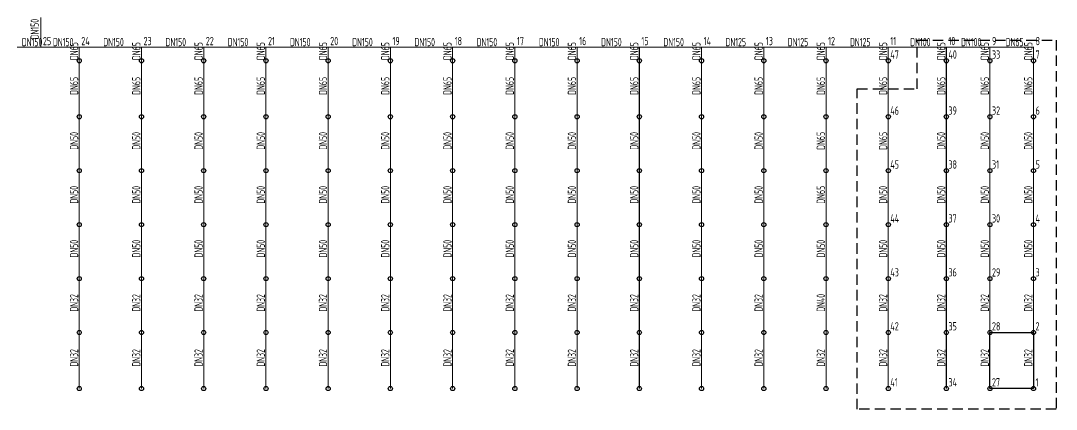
# Model space of a CAD drawing. Header units: millimetres. Extents: x 1622973 to 1895519, y 1781123 to 1975454.
# Drawn here: x 1759650 to 1809572, y 1869879 to 1888610 of the extents above; entities that cross this region are included whole.
import ezdxf

# ---------------------------------------------------------------- set-up
doc = ezdxf.new("R2010")
doc.units = ezdxf.units.MM
doc.header["$LTSCALE"] = 1000
doc.linetypes.add('DASHED', pattern=[0.75, 0.5, -0.25])
doc.layers.get('0').update_dxf_attribs({"linetype": 'CONTINUOUS'})
for name, color, linetype in [('CALC_TEXT', 7, 'CONTINUOUS'), ('EQUIP_喷头', 7, 'CONTINUOUS'), ('PIPE-喷淋', 6, 'CONTINUOUS'), ('S-J_配件', 31, 'CONTINUOUS'), ('TEXT_喷淋', 7, 'CONTINUOUS')]:
    doc.layers.add(name, color=color, linetype=linetype)
doc.layers.add('DIM_MODI', color=6, linetype='CONTINUOUS', plot=False)
doc.styles.add('_TWT_DIM', font='GBENOR', dxfattribs={"width": 0.8, "height": 4, "bigfont": 'GBCBIG'})
doc.styles.add('_TWT_PIPEDN', font='GBENOR', dxfattribs={"width": 0.8, "height": 4, "bigfont": 'GBCBIG'})

# ---------------------------------------------------------------- blocks, each defined once
blk = doc.blocks.new('$TwtSys$00000125')
blk.add_circle((0, 0, 0), 1)

msp = doc.modelspace()

# ---------------------------------------------------------------- hatches: boundary and pattern name
at = {"layer": 'PIPE-喷淋'}
for points in [[(1808472, 1887329), (1808497, 1887329), (1808497, 1887354)], [(1808472, 1887329), (1808472, 1887354), (1808497, 1887354)]]:
    msp.add_hatch(color=256, dxfattribs=at).paths.add_polyline_path(points)

# ---------------------------------------------------------------- linework, layer by layer
at = {"layer": 'DIM_MODI', "linetype": 'DASHED'}
msp.add_lwpolyline([(1799972, 1869879), (1799972, 1885329), (1802872, 1885329), (1802872, 1887679), (1809572, 1887679), (1809572, 1869879)], close=True, dxfattribs=at)
at = {"layer": 'PIPE-喷淋', "const_width": 50}
for points in [[(1760622, 1888768), (1760622, 1887329)], [(1760622, 1887329), (1759472, 1887329)], [(1762472, 1887329), (1760622, 1887329)], [(1762472, 1886679), (1762472, 1887329)], [(1765472, 1887329), (1762472, 1887329)], [(1765472, 1886679), (1765472, 1887329)], [(1768472, 1887329), (1765472, 1887329)], [(1768472, 1886679), (1768472, 1887329)], [(1771472, 1887329), (1768472, 1887329)], [(1771472, 1886679), (1771472, 1887329)], [(1774472, 1887329), (1771472, 1887329)], [(1774472, 1886679), (1774472, 1887329)], [(1777472, 1887329), (1774472, 1887329)], [(1777472, 1886679), (1777472, 1887329)], [(1780472, 1887329), (1777472, 1887329)], [(1780472, 1886679), (1780472, 1887329)], [(1783472, 1887329), (1780472, 1887329)], [(1783472, 1886679), (1783472, 1887329)], [(1786472, 1887329), (1783472, 1887329)], [(1786472, 1886679), (1786472, 1887329)], [(1789472, 1887329), (1786472, 1887329)], [(1789472, 1886679), (1789472, 1887329)], [(1792472, 1887329), (1789472, 1887329)], [(1792472, 1886679), (1792472, 1887329)], [(1795472, 1887329), (1792472, 1887329)], [(1795472, 1886679), (1795472, 1887329)], [(1798472, 1887329), (1795472, 1887329)], [(1798472, 1886679), (1798472, 1887329)], [(1801472, 1887329), (1798472, 1887329)], [(1801472, 1886679), (1801472, 1887329)], [(1804272, 1887329), (1801472, 1887329)], [(1804272, 1886679), (1804272, 1887329)], [(1806372, 1887329), (1804272, 1887329)], [(1806372, 1886679), (1806372, 1887329)], [(1808472, 1887329), (1806372, 1887329)], [(1808472, 1886679), (1808472, 1887329)], [(1762472, 1883979), (1762472, 1886679)], [(1765472, 1883979), (1765472, 1886679)], [(1768472, 1883979), (1768472, 1886679)], [(1771472, 1883979), (1771472, 1886679)], [(1774472, 1883979), (1774472, 1886679)], [(1777472, 1883979), (1777472, 1886679)], [(1780472, 1883979), (1780472, 1886679)], [(1783472, 1883979), (1783472, 1886679)], [(1786472, 1883979), (1786472, 1886679)], [(1789472, 1883979), (1789472, 1886679)], [(1792472, 1883979), (1792472, 1886679)], [(1795472, 1883979), (1795472, 1886679)], [(1798472, 1883979), (1798472, 1886679)], [(1801472, 1883979), (1801472, 1886679)], [(1804272, 1883979), (1804272, 1886679)], [(1806372, 1883979), (1806372, 1886679)], [(1808472, 1883979), (1808472, 1886679)], [(1762472, 1881379), (1762472, 1883979)], [(1765472, 1881379), (1765472, 1883979)], [(1768472, 1881379), (1768472, 1883979)], [(1771472, 1881379), (1771472, 1883979)], [(1774472, 1881379), (1774472, 1883979)], [(1777472, 1881379), (1777472, 1883979)], [(1780472, 1881379), (1780472, 1883979)], [(1783472, 1881379), (1783472, 1883979)], [(1786472, 1881379), (1786472, 1883979)], [(1789472, 1881379), (1789472, 1883979)], [(1792472, 1881379), (1792472, 1883979)], [(1795472, 1881379), (1795472, 1883979)], [(1798472, 1881379), (1798472, 1883979)], [(1801472, 1881379), (1801472, 1883979)], [(1804272, 1881379), (1804272, 1883979)], [(1806372, 1881379), (1806372, 1883979)], [(1808472, 1881379), (1808472, 1883979)], [(1762472, 1878779), (1762472, 1881379)], [(1765472, 1878779), (1765472, 1881379)], [(1768472, 1878779), (1768472, 1881379)], [(1771472, 1878779), (1771472, 1881379)], [(1774472, 1878779), (1774472, 1881379)], [(1777472, 1878779), (1777472, 1881379)], [(1780472, 1878779), (1780472, 1881379)], [(1783472, 1878779), (1783472, 1881379)], [(1786472, 1878779), (1786472, 1881379)], [(1789472, 1878779), (1789472, 1881379)], [(1792472, 1878779), (1792472, 1881379)], [(1795472, 1878779), (1795472, 1881379)], [(1798472, 1878779), (1798472, 1881379)], [(1801472, 1878779), (1801472, 1881379)], [(1804272, 1878779), (1804272, 1881379)], [(1806372, 1878779), (1806372, 1881379)], [(1808472, 1878779), (1808472, 1881379)], [(1762472, 1876179), (1762472, 1878779)], [(1765472, 1876179), (1765472, 1878779)], [(1768472, 1876179), (1768472, 1878779)], [(1771472, 1876179), (1771472, 1878779)], [(1774472, 1876179), (1774472, 1878779)], [(1777472, 1876179), (1777472, 1878779)], [(1780472, 1876179), (1780472, 1878779)], [(1783472, 1876179), (1783472, 1878779)], [(1786472, 1876179), (1786472, 1878779)], [(1789472, 1876179), (1789472, 1878779)], [(1792472, 1876179), (1792472, 1878779)], [(1795472, 1876179), (1795472, 1878779)], [(1798472, 1876179), (1798472, 1878779)], [(1801472, 1876179), (1801472, 1878779)], [(1804272, 1876179), (1804272, 1878779)], [(1806372, 1876179), (1806372, 1878779)], [(1808472, 1876179), (1808472, 1878779)], [(1762472, 1873579), (1762472, 1876179)], [(1765472, 1873579), (1765472, 1876179)], [(1768472, 1873579), (1768472, 1876179)], [(1771472, 1873579), (1771472, 1876179)], [(1774472, 1873579), (1774472, 1876179)], [(1777472, 1873579), (1777472, 1876179)], [(1780472, 1873579), (1780472, 1876179)], [(1783472, 1873579), (1783472, 1876179)], [(1786472, 1873579), (1786472, 1876179)], [(1789472, 1873579), (1789472, 1876179)], [(1792472, 1873579), (1792472, 1876179)], [(1795472, 1873579), (1795472, 1876179)], [(1798472, 1873579), (1798472, 1876179)], [(1801472, 1873579), (1801472, 1876179)], [(1804272, 1873579), (1804272, 1876179)], [(1806372, 1873579), (1806372, 1876179)], [(1808472, 1873579), (1808472, 1876179)], [(1762472, 1870879), (1762472, 1873579)], [(1765472, 1870879), (1765472, 1873579)], [(1768472, 1870879), (1768472, 1873579)], [(1771472, 1870879), (1771472, 1873579)], [(1774472, 1870879), (1774472, 1873579)], [(1777472, 1870879), (1777472, 1873579)], [(1780472, 1870879), (1780472, 1873579)], [(1783472, 1870879), (1783472, 1873579)], [(1786472, 1870879), (1786472, 1873579)], [(1789472, 1870879), (1789472, 1873579)], [(1792472, 1870879), (1792472, 1873579)], [(1795472, 1870879), (1795472, 1873579)], [(1798472, 1870879), (1798472, 1873579)], [(1801472, 1870879), (1801472, 1873579)], [(1804272, 1870879), (1804272, 1873579)], [(1806372, 1870879), (1806372, 1873579)], [(1808472, 1870879), (1808472, 1873579)]]:
    msp.add_lwpolyline(points, dxfattribs=at)
at = {"layer": 'S-J_配件', "elevation": 4000}
msp.add_lwpolyline([(1808472, 1870879), (1806372, 1870879), (1806372, 1873579), (1808472, 1873579)], close=True, dxfattribs=at)

# ---------------------------------------------------------------- block references
at = {"layer": 'EQUIP_喷头', "xscale": 100, "yscale": 100, "zscale": 100}
for p in [(1762472, 1886679), (1765472, 1886679), (1768472, 1886679), (1771472, 1886679), (1774472, 1886679), (1777472, 1886679), (1780472, 1886679), (1783472, 1886679), (1786472, 1886679), (1789472, 1886679), (1792472, 1886679), (1795472, 1886679), (1798472, 1886679), (1801472, 1886679), (1804272, 1886679), (1806372, 1886679), (1808472, 1886679), (1762472, 1883979), (1765472, 1883979), (1768472, 1883979), (1771472, 1883979), (1774472, 1883979), (1777472, 1883979), (1780472, 1883979), (1783472, 1883979), (1786472, 1883979), (1789472, 1883979), (1792472, 1883979), (1795472, 1883979), (1798472, 1883979), (1801472, 1883979), (1804272, 1883979), (1806372, 1883979), (1808472, 1883979), (1762472, 1881379), (1765472, 1881379), (1768472, 1881379), (1771472, 1881379), (1774472, 1881379), (1777472, 1881379), (1780472, 1881379), (1783472, 1881379), (1786472, 1881379), (1789472, 1881379), (1792472, 1881379), (1795472, 1881379), (1798472, 1881379), (1801472, 1881379), (1804272, 1881379), (1806372, 1881379), (1808472, 1881379), (1762472, 1878779), (1765472, 1878779), (1768472, 1878779), (1771472, 1878779), (1774472, 1878779), (1777472, 1878779), (1780472, 1878779), (1783472, 1878779), (1786472, 1878779), (1789472, 1878779), (1792472, 1878779), (1795472, 1878779), (1798472, 1878779), (1801472, 1878779), (1804272, 1878779), (1806372, 1878779), (1808472, 1878779), (1762472, 1876179), (1765472, 1876179), (1768472, 1876179), (1771472, 1876179), (1774472, 1876179), (1777472, 1876179), (1780472, 1876179), (1783472, 1876179), (1786472, 1876179), (1789472, 1876179), (1792472, 1876179), (1795472, 1876179), (1798472, 1876179), (1801472, 1876179), (1804272, 1876179), (1806372, 1876179), (1808472, 1876179), (1762472, 1873579), (1765472, 1873579), (1768472, 1873579), (1771472, 1873579), (1774472, 1873579), (1777472, 1873579), (1780472, 1873579), (1783472, 1873579), (1786472, 1873579), (1789472, 1873579), (1792472, 1873579), (1795472, 1873579), (1798472, 1873579), (1801472, 1873579), (1804272, 1873579), (1806372, 1873579), (1808472, 1873579), (1762472, 1870879), (1765472, 1870879), (1768472, 1870879), (1771472, 1870879), (1774472, 1870879), (1777472, 1870879), (1780472, 1870879), (1783472, 1870879), (1786472, 1870879), (1789472, 1870879), (1792472, 1870879), (1795472, 1870879), (1798472, 1870879), (1801472, 1870879), (1804272, 1870879), (1806372, 1870879), (1808472, 1870879)]:
    msp.add_blockref('$TwtSys$00000125', p, dxfattribs=at)

# ---------------------------------------------------------------- texts
at = {"layer": 'CALC_TEXT', "style": '_TWT_DIM', "width": 0.8}
for s, p in [('25', (1760722, 1887429, 4000)), ('25', (1760722, 1887429, 4000)), ('25', (1760722, 1887429, 4000)), ('24', (1762572, 1887429, 4000)), ('24', (1762572, 1887429, 4000)), ('24', (1762572, 1887429, 4000)), ('23', (1765572, 1887429, 4000)), ('23', (1765572, 1887429, 4000)), ('23', (1765572, 1887429, 4000)), ('22', (1768572, 1887429, 4000)), ('22', (1768572, 1887429, 4000)), ('22', (1768572, 1887429, 4000)), ('21', (1771572, 1887429, 4000)), ('21', (1771572, 1887429, 4000)), ('21', (1771572, 1887429, 4000)), ('20', (1774572, 1887429, 4000)), ('20', (1774572, 1887429, 4000)), ('20', (1774572, 1887429, 4000)), ('19', (1777572, 1887429, 4000)), ('19', (1777572, 1887429, 4000)), ('19', (1777572, 1887429, 4000)), ('18', (1780572, 1887429, 4000)), ('18', (1780572, 1887429, 4000)), ('18', (1780572, 1887429, 4000)), ('17', (1783572, 1887429, 4000)), ('17', (1783572, 1887429, 4000)), ('17', (1783572, 1887429, 4000)), ('16', (1786572, 1887429, 4000)), ('16', (1786572, 1887429, 4000)), ('16', (1786572, 1887429, 4000)), ('15', (1789572, 1887429, 4000)), ('15', (1789572, 1887429, 4000)), ('15', (1789572, 1887429, 4000)), ('14', (1792572, 1887429, 4000)), ('14', (1792572, 1887429, 4000)), ('14', (1792572, 1887429, 4000)), ('13', (1795572, 1887429, 4000)), ('13', (1795572, 1887429, 4000)), ('13', (1795572, 1887429, 4000)), ('12', (1798572, 1887429, 4000)), ('12', (1798572, 1887429, 4000)), ('12', (1798572, 1887429, 4000)), ('11', (1801572, 1887429, 4000)), ('11', (1801572, 1887429, 4000)), ('11', (1801572, 1887429, 4000)), ('10', (1804372, 1887429, 4000)), ('10', (1804372, 1887429, 4000)), ('10', (1804372, 1887429, 4000)), ('9', (1806472, 1887429, 4000)), ('9', (1806472, 1887429, 4000)), ('9', (1806472, 1887429, 4000)), ('8', (1808572, 1887429, 4000)), ('8', (1808572, 1887429, 4000)), ('8', (1808572, 1887429, 4000)), ('47', (1801572, 1886779, 4000)), ('47', (1801572, 1886779, 4000)), ('47', (1801572, 1886779, 4000)), ('40', (1804372, 1886779, 4000)), ('40', (1804372, 1886779, 4000)), ('40', (1804372, 1886779, 4000)), ('33', (1806472, 1886779, 4000)), ('33', (1806472, 1886779, 4000)), ('33', (1806472, 1886779, 4000)), ('7', (1808572, 1886779, 4000)), ('7', (1808572, 1886779, 4000)), ('7', (1808572, 1886779, 4000)), ('46', (1801572, 1884079, 4000)), ('46', (1801572, 1884079, 4000)), ('46', (1801572, 1884079, 4000)), ('39', (1804372, 1884079, 4000)), ('39', (1804372, 1884079, 4000)), ('39', (1804372, 1884079, 4000)), ('32', (1806472, 1884079, 4000)), ('32', (1806472, 1884079, 4000)), ('32', (1806472, 1884079, 4000)), ('6', (1808572, 1884079, 4000)), ('6', (1808572, 1884079, 4000)), ('6', (1808572, 1884079, 4000)), ('45', (1801572, 1881479, 4000)), ('45', (1801572, 1881479, 4000)), ('45', (1801572, 1881479, 4000)), ('38', (1804372, 1881479, 4000)), ('38', (1804372, 1881479, 4000)), ('38', (1804372, 1881479, 4000)), ('31', (1806472, 1881479, 4000)), ('31', (1806472, 1881479, 4000)), ('31', (1806472, 1881479, 4000)), ('5', (1808572, 1881479, 4000)), ('5', (1808572, 1881479, 4000)), ('5', (1808572, 1881479, 4000)), ('44', (1801572, 1878879, 4000)), ('44', (1801572, 1878879, 4000)), ('44', (1801572, 1878879, 4000)), ('37', (1804372, 1878879, 4000)), ('37', (1804372, 1878879, 4000)), ('37', (1804372, 1878879, 4000)), ('30', (1806472, 1878879, 4000)), ('30', (1806472, 1878879, 4000)), ('30', (1806472, 1878879, 4000)), ('4', (1808572, 1878879, 4000)), ('4', (1808572, 1878879, 4000)), ('4', (1808572, 1878879, 4000)), ('43', (1801572, 1876279, 4000)), ('43', (1801572, 1876279, 4000)), ('43', (1801572, 1876279, 4000)), ('36', (1804372, 1876279, 4000)), ('36', (1804372, 1876279, 4000)), ('36', (1804372, 1876279, 4000)), ('29', (1806472, 1876279, 4000)), ('29', (1806472, 1876279, 4000)), ('29', (1806472, 1876279, 4000)), ('3', (1808572, 1876279, 4000)), ('3', (1808572, 1876279, 4000)), ('3', (1808572, 1876279, 4000)), ('42', (1801572, 1873679, 4000)), ('42', (1801572, 1873679, 4000)), ('42', (1801572, 1873679, 4000)), ('35', (1804372, 1873679, 4000)), ('35', (1804372, 1873679, 4000)), ('35', (1804372, 1873679, 4000)), ('28', (1806472, 1873679, 4000)), ('28', (1806472, 1873679, 4000)), ('28', (1806472, 1873679, 4000)), ('2', (1808572, 1873679, 4000)), ('2', (1808572, 1873679, 4000)), ('2', (1808572, 1873679, 4000)), ('41', (1801572, 1870979, 4000)), ('41', (1801572, 1870979, 4000)), ('41', (1801572, 1870979, 4000)), ('34', (1804372, 1870979, 4000)), ('34', (1804372, 1870979, 4000)), ('34', (1804372, 1870979, 4000)), ('27', (1806472, 1870979, 4000)), ('27', (1806472, 1870979, 4000)), ('27', (1806472, 1870979, 4000)), ('1', (1808572, 1870979, 4000)), ('1', (1808572, 1870979, 4000)), ('1', (1808572, 1870979, 4000))]:
    msp.add_text(s, height=400, dxfattribs=at).set_placement(p)
at = {"layer": 'TEXT_喷淋', "style": '_TWT_PIPEDN', "width": 0.64}
for s, rotation, p in [('DN150', 90, (1760522, 1887707)), ('DN150', 360, (1759705, 1887379)), ('DN150', 360, (1761205, 1887379)), ('DN150', 360, (1763630, 1887379)), ('DN150', 360, (1766630, 1887379)), ('DN150', 360, (1769630, 1887379)), ('DN150', 360, (1772630, 1887379)), ('DN150', 360, (1775630, 1887379)), ('DN150', 360, (1778630, 1887379)), ('DN150', 360, (1781630, 1887379)), ('DN150', 360, (1784630, 1887379)), ('DN150', 360, (1787630, 1887379)), ('DN150', 360, (1790630, 1887379)), ('DN125', 360, (1793626, 1887379)), ('DN125', 360, (1796626, 1887379)), ('DN125', 360, (1799626, 1887379)), ('DN100', 360, (1802530, 1887379)), ('DN100', 360, (1804980, 1887379)), ('DN65', 360, (1807129, 1887379)), ('DN65', 90, (1762422, 1886711)), ('DN65', 90, (1765422, 1886711)), ('DN65', 90, (1768422, 1886711)), ('DN65', 90, (1771422, 1886711)), ('DN65', 90, (1774422, 1886711)), ('DN65', 90, (1777422, 1886711)), ('DN65', 90, (1780422, 1886711)), ('DN65', 90, (1783422, 1886711)), ('DN65', 90, (1786422, 1886711)), ('DN65', 90, (1789422, 1886711)), ('DN65', 90, (1792422, 1886711)), ('DN65', 90, (1795422, 1886711)), ('DN65', 90, (1798422, 1886711)), ('DN65', 90, (1801422, 1886711)), ('DN65', 90, (1804222, 1886711)), ('DN65', 90, (1806322, 1886711)), ('DN65', 90, (1808422, 1886711)), ('DN65', 90, (1762422, 1885036)), ('DN65', 90, (1765422, 1885036)), ('DN65', 90, (1768422, 1885036)), ('DN65', 90, (1771422, 1885036)), ('DN65', 90, (1774422, 1885036)), ('DN65', 90, (1777422, 1885036)), ('DN65', 90, (1780422, 1885036)), ('DN65', 90, (1783422, 1885036)), ('DN65', 90, (1786422, 1885036)), ('DN65', 90, (1789422, 1885036)), ('DN65', 90, (1792422, 1885036)), ('DN65', 90, (1795422, 1885036)), ('DN65', 90, (1798422, 1885036)), ('DN65', 90, (1801422, 1885036)), ('DN65', 90, (1804222, 1885036)), ('DN65', 90, (1806322, 1885036)), ('DN65', 90, (1808422, 1885036)), ('DN50', 90, (1762422, 1882391)), ('DN50', 90, (1765422, 1882391)), ('DN50', 90, (1768422, 1882391)), ('DN50', 90, (1771422, 1882391)), ('DN50', 90, (1774422, 1882391)), ('DN50', 90, (1777422, 1882391)), ('DN50', 90, (1780422, 1882391)), ('DN50', 90, (1783422, 1882391)), ('DN50', 90, (1786422, 1882391)), ('DN50', 90, (1789422, 1882391)), ('DN50', 90, (1792422, 1882391)), ('DN50', 90, (1795422, 1882391)), ('DN65', 90, (1798422, 1882386)), ('DN65', 90, (1801422, 1882386)), ('DN50', 90, (1804222, 1882391)), ('DN50', 90, (1806322, 1882391)), ('DN50', 90, (1808422, 1882391)), ('DN50', 90, (1762422, 1879791)), ('DN50', 90, (1765422, 1879791)), ('DN50', 90, (1768422, 1879791)), ('DN50', 90, (1771422, 1879791)), ('DN50', 90, (1774422, 1879791)), ('DN50', 90, (1777422, 1879791)), ('DN50', 90, (1780422, 1879791)), ('DN50', 90, (1783422, 1879791)), ('DN50', 90, (1786422, 1879791)), ('DN50', 90, (1789422, 1879791)), ('DN50', 90, (1792422, 1879791)), ('DN50', 90, (1795422, 1879791)), ('DN65', 90, (1798422, 1879786)), ('DN50', 90, (1801422, 1879791)), ('DN50', 90, (1804222, 1879791)), ('DN50', 90, (1806322, 1879791)), ('DN50', 90, (1808422, 1879791)), ('DN50', 90, (1762422, 1877191)), ('DN50', 90, (1765422, 1877191)), ('DN50', 90, (1768422, 1877191)), ('DN50', 90, (1771422, 1877191)), ('DN50', 90, (1774422, 1877191)), ('DN50', 90, (1777422, 1877191)), ('DN50', 90, (1780422, 1877191)), ('DN50', 90, (1783422, 1877191)), ('DN50', 90, (1786422, 1877191)), ('DN50', 90, (1789422, 1877191)), ('DN50', 90, (1792422, 1877191)), ('DN50', 90, (1795422, 1877191)), ('DN50', 90, (1798422, 1877191)), ('DN50', 90, (1801422, 1877191)), ('DN50', 90, (1804222, 1877191)), ('DN50', 90, (1806322, 1877191)), ('DN50', 90, (1808422, 1877191)), ('DN32', 90, (1762422, 1874584)), ('DN32', 90, (1765422, 1874584)), ('DN32', 90, (1768422, 1874584)), ('DN32', 90, (1771422, 1874584)), ('DN32', 90, (1774422, 1874584)), ('DN32', 90, (1777422, 1874584)), ('DN32', 90, (1780422, 1874584)), ('DN32', 90, (1783422, 1874584)), ('DN32', 90, (1786422, 1874584)), ('DN32', 90, (1789422, 1874584)), ('DN32', 90, (1792422, 1874584)), ('DN32', 90, (1795422, 1874584)), ('DN40', 90, (1798422, 1874580)), ('DN32', 90, (1801422, 1874584)), ('DN32', 90, (1804222, 1874584)), ('DN32', 90, (1806322, 1874584)), ('DN32', 90, (1808422, 1874584)), ('DN32', 90, (1762422, 1871934)), ('DN32', 90, (1765422, 1871934)), ('DN32', 90, (1768422, 1871934)), ('DN32', 90, (1771422, 1871934)), ('DN32', 90, (1774422, 1871934)), ('DN32', 90, (1777422, 1871934)), ('DN32', 90, (1780422, 1871934)), ('DN32', 90, (1783422, 1871934)), ('DN32', 90, (1786422, 1871934)), ('DN32', 90, (1789422, 1871934)), ('DN32', 90, (1792422, 1871934)), ('DN32', 90, (1795422, 1871934)), ('DN32', 90, (1798422, 1871934)), ('DN32', 90, (1801422, 1871934)), ('DN32', 90, (1804222, 1871934)), ('DN32', 90, (1806322, 1871934)), ('DN32', 90, (1808422, 1871934))]:
    msp.add_text(s, height=400, rotation=rotation, dxfattribs=at).set_placement(p)

doc.saveas('drawing.dxf')
